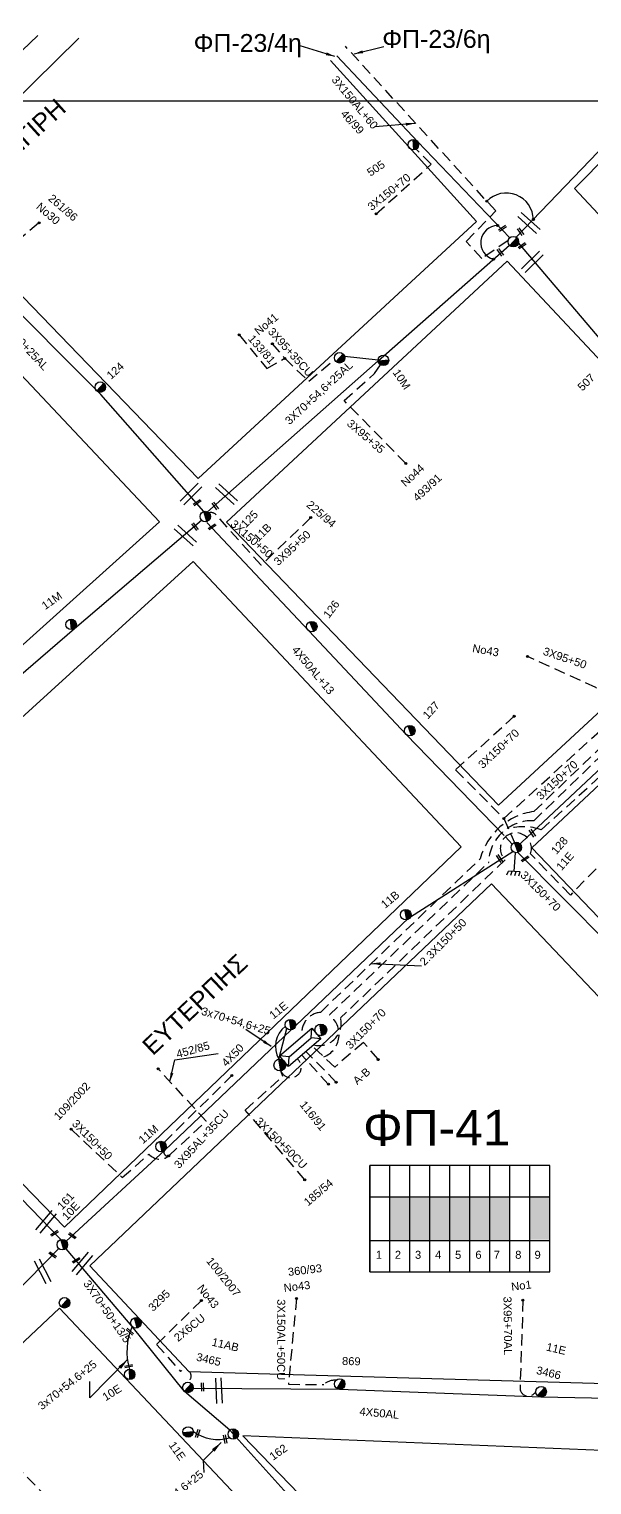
# Model space of a CAD drawing. Header units: millimetres. Extents: x 745 to 5694, y 762 to 3401.
# Drawn here: x 2458.9 to 2585.5, y 1580.3 to 1907.7 of the extents above; entities that cross this region are included whole.
import ezdxf
from ezdxf.enums import TextEntityAlignment as Align

# ---------------------------------------------------------------- set-up
doc = ezdxf.new("R2010")
doc.units = ezdxf.units.MM
doc.linetypes.add('DASHED', pattern=[19.05, 12.7, -6.35])
for name, color, linetype in [('Άγνωστα', 7, 'Continuous'), ('Ασφαλειοκιβώτια Χ.Τ 9 αναχωρήσεων', 7, 'Continuous'), ('Γείωση', 7, 'Continuous'), ('Γυμνά εναέρια ΧΤ και ΦΟΠ (3Φ)   4x50+16AL', 7, 'Continuous'), ('Επιγραφές - Σχήματα', 7, 'Continuous'), ('Καλώδια ΧΤ   3x150+50CU', 7, 'DASHED'), ('Καλώδια ΧΤ   3x150AL+50CU', 7, 'DASHED'), ('Καλώδια ΧΤ   3x95+35 CU', 7, 'DASHED'), ('Μηχανική τομή', 7, 'Continuous'), ('Στύλος ΦΜ', 7, 'Continuous'), ('Στύλος ΦΜ @ 1', 7, 'Continuous'), ('Συνδέσεις', 7, 'Continuous'), ('Συνεστραμμένα ΧΤ   3x70+54.6+25 AL', 7, 'SYN_LINE'), ('Συνεστραμμένα ΧΤ   4x120+25 AL', 7, 'SYN_LINE'), ('Τομή', 7, 'Continuous'), ('Υποσταθμός εναέριος 2 στύλων', 7, 'Continuous'), ('Υποσταθμός πόλεως', 7, 'Continuous'), ('Υπόβαθρο ΔΕΗ', 7, 'Continuous'), ('Υπόγεια καλώδια Παροχών ΧΤ   4x16AL', 7, 'DASHED'), ('Υπόγεια καλώδια Παροχών ΧΤ   4x50AL', 7, 'DASHED')]:
    doc.layers.add(name, color=color, linetype=linetype)
doc.styles.add('arial', font='arial.ttf')
doc.styles.get("Standard").update_dxf_attribs({"font": 'arial.ttf'})
doc.linetypes.add('SYN_LINE', pattern='A,0.5,-0.0001,["/\\/\\/\\/",Standard,S=0.1,R=0,X=0,Y=-0.05],-0.25', length=0.7501)
doc.dimstyles.new('ISO-25', dxfattribs={"dimtxt": 2.5, "dimasz": 2.5, "dimexe": 1.25, "dimexo": 0.625, "dimtad": 1, "dimtxsty": 'Standard', "dimcen": 2.5, "dimadec": 0, "dimazin": 0, "dimtfac": 1, "dimtmove": 0, "dimatfit": 3, "dimfxl": 1, "dimarcsym": 0})

# ---------------------------------------------------------------- blocks, each defined once
blk = doc.blocks.new('ΥΠΑΡΧΩΝ ΤΣΙΜΕΝΤΕΝΙΟΣ ΣΤΥΛΟΣ')
at = {"layer": 'Στύλος ΦΜ'}
blk.add_hatch(color=256, dxfattribs=at).paths.add_polyline_path([(-1.29, -2.28, 0.574793), (2.62, 0, 0.268822), (1.3, 2.27)])
blk.add_line((-1.29, -2.28), (1.3, 2.27), dxfattribs=at)
blk.add_circle((0, 0), 2.62, dxfattribs=at)
at = {"layer": 'Στύλος ΦΜ', "flags": 4}
for tag, p in [('ΑΡΙΘΜΟΣ', (-4.68, 8.05)), ('ΤΥΠΟΣ', (-4.91, 3.03))]:
    blk.add_attdef(tag, p, '', height=4, dxfattribs=at)
blk = doc.blocks.new('ΥΠΟΣΤΑΘΜΟΣ ΕΝΑΕΡΙΟΣ ΕΠΙ 2 ΣΤΥΛΩΝ')
at = {"layer": 'Υποσταθμός εναέριος 2 στύλων', "linetype": 'Continuous'}
for points in [[(-11.97, -2.11, 0.574793), (-8.45, -0.07, 0.268822), (-9.64, 1.98)], [(9.68, -2.15, 0.574793), (13.19, -0.1, 0.268822), (12.01, 1.95)]]:
    blk.add_hatch(color=256, dxfattribs=at).paths.add_polyline_path(points)
for p, q in [((-11.97, -2.11), (-9.64, 1.98)), ((9.68, -2.15), (12.01, 1.95))]:
    blk.add_line(p, q, dxfattribs=at)
for centre in [(-10.81, -0.07), (10.84, -0.1)]:
    blk.add_circle(centre, 2.36, dxfattribs=at)
at = {"layer": 'Υποσταθμός πόλεως', "linetype": 'Continuous', "ltscale": 40}
blk.add_lwpolyline([(-8.57, 2.82), (8.57, 2.82), (8.57, -2.82), (-8.57, -2.82)], close=True, dxfattribs=at)
for points in [[(-5.75, 0), (-8.57, 2.82)], [(-8.57, -2.82), (-5.75, 0)], [(-5.75, 0), (5.75, 0)], [(5.75, 0), (8.57, 2.82)], [(8.57, -2.82), (5.75, 0)]]:
    blk.add_lwpolyline(points, dxfattribs=at)
at = {"layer": 'Υποσταθμός εναέριος 2 στύλων', "ltscale": 40, "flags": 1}
for tag, p in [('ΜΕΤΑΣΧΗΜΑΤΙΣΜΟΣ', (14.09, 2.51)), ('ΙΣΧΥΣ', (14.07, -0.28)), ('ΑΡΙΘΜΟΣ', (14.19, -3))]:
    blk.add_attdef(tag, p, '', height=1.8, dxfattribs=at)
blk = doc.blocks.new('_ΣΥΝΔΕΣΗ')
at = {"layer": 'Συνδέσεις', "linetype": 'SYN_LINE', "ltscale": 40}
blk.add_hatch(color=256, dxfattribs=at).paths.add_polyline_path([(0.5, -0.01, 1), (-0.5, -0.01, 1)])
at = {"layer": 'Συνδέσεις'}
blk.add_circle((0, -0.01), 0.5, dxfattribs=at)
blk = doc.blocks.new('ΜΗΧΑΝΙΚΗ ΤΟΜΗ')
at = {"layer": 'Μηχανική τομή', "ltscale": 40}
for p, q in [((-1.89, 0.78), (1.89, 0.78)), ((1.89, 0), (-1.89, 0))]:
    blk.add_line(p, q, dxfattribs=at)
blk = doc.blocks.new('ΤΟΜΗ')
at = {"layer": 'Τομή', "ltscale": 40}
for p, q in [((-5.68, 0), (5.68, 0)), ((5.68, -2.33), (-5.68, -2.33))]:
    blk.add_line(p, q, dxfattribs=at)
blk = doc.blocks.new('ΓΕΙΩΣΗ')
at = {"layer": 'Γείωση', "ltscale": 40}
for p, q in [((-2.34, 11.45), (-3, 9.45)), ((-0.34, 11.45), (-1, 9.45)), ((0, 9.45), (0, 0)), ((1.66, 11.45), (1, 9.45)), ((3.66, 11.45), (3, 9.45))]:
    blk.add_line(p, q, dxfattribs=at)
blk.add_lwpolyline([(-3, 9.45), (3, 9.45)], dxfattribs=at)
blk = doc.blocks.new('ΑΣΦΑΛΕΙΟΚΙΒΩΤΙΟ ΥΠΟΣΤΑΘΜΟΥ 9 ΑΝΑΧΩΡΗΣΕΩΝ')
at = {"layer": 'Ασφαλειοκιβώτια Χ.Τ 9 αναχωρήσεων', "ltscale": 40}
for p, q in [((-23.8, 40.36), (24.02, 40.36)), ((-9.72, 40.36), (-9.72, -40.64)), ((9.94, 40.36), (9.94, -40.64)), ((-23.8, 31.36), (24.02, 31.36)), ((-23.8, 22.36), (24.02, 22.36)), ((-23.8, 13.36), (24.02, 13.36)), ((-23.8, 4.36), (24.02, 4.36)), ((-23.8, -4.64), (24.02, -4.64)), ((-23.8, -13.64), (24.02, -13.64)), ((-23.8, -22.64), (24.02, -22.64)), ((-23.8, -31.64), (24.02, -31.64))]:
    blk.add_line(p, q, dxfattribs=at)
at = {"layer": 'Ασφαλειοκιβώτια Χ.Τ 9 αναχωρήσεων'}
blk.add_lwpolyline([(-23.8, -40.64), (24.02, -40.64), (24.02, 40.36), (-23.8, 40.36)], close=True, dxfattribs=at)
for s, p in [('1', (-17.96, 37.74)), ('2', (-17.96, 29.17)), ('3', (-17.96, 20.09)), ('4', (-17.96, 11.07)), ('5', (-17.96, 2.06)), ('6', (-17.96, -7.08)), ('7', (-17.96, -15.32)), ('8', (-17.96, -25)), ('9', (-17.96, -33.7))]:
    blk.add_text(s, height=3.6, rotation=270, dxfattribs=at).set_placement(p)
at = {"layer": 'Ασφαλειοκιβώτια Χ.Τ 9 αναχωρήσεων', "ltscale": 40}
for tag, height, p in [('ΟΝΟΜΑ', 5, (-0.16, 44.31)), ('ΚΕΙΜΕΝΟ 1', 2, (17.06, 35.59)), ('ΚΕΙΜΕΝΟ 2', 2, (17.06, 26.88)), ('ΚΕΙΜΕΝΟ 3', 2, (17.06, 17.69)), ('ΚΕΙΜΕΝΟ 4', 2, (17.06, 8.71)), ('ΚΕΙΜΕΝΟ 5', 2, (17.06, -0.13)), ('ΚΕΙΜΕΝΟ 6', 2, (17.06, -9.05)), ('ΚΕΙΜΕΝΟ 7', 2, (17.06, -18.13)), ('ΚΕΙΜΕΝΟ 8', 2, (17.06, -26.85)), ('ΚΕΙΜΕΝΟ 9', 2, (17.06, -35.99)), ('ΣΧ', 2, (-0.1, -42.64))]:
    blk.add_attdef(tag, text='', height=height, dxfattribs=at).set_placement(p, align=Align.MIDDLE_CENTER)

msp = doc.modelspace()

# ---------------------------------------------------------------- hatches: boundary and pattern name
at = {"layer": 'Ασφαλειοκιβώτια Χ.Τ 9 αναχωρήσεων', "ltscale": 40}
for color, points in [(133, [(2540.02, 1635.19), (2544.52, 1635.19), (2544.52, 1645.02), (2540.02, 1645.02)]), (27, [(2544.46, 1634.98), (2548.96, 1634.98), (2548.96, 1644.81), (2544.46, 1644.81)]), (30, [(2549.06, 1635.13), (2553.56, 1635.13), (2553.55, 1644.95), (2549.05, 1644.95)]), (85, [(2553.52, 1635.27), (2558.02, 1635.27), (2558.02, 1645.1), (2553.52, 1645.1)]), (2, [(2558.1, 1635.31), (2562.6, 1635.31), (2562.6, 1645.14), (2558.1, 1645.14)]), (6, [(2562.56, 1635.19), (2567.06, 1635.19), (2567.06, 1645.02), (2562.56, 1645.02)]), (5, [(2571.52, 1635.43), (2576.02, 1635.43), (2576.02, 1645.26), (2571.52, 1645.26)])]:
    msp.add_hatch(color=color, dxfattribs=at).paths.add_polyline_path(points)

# ---------------------------------------------------------------- linework, layer by layer
at = {"layer": 'Άγνωστα', "color": 133, "linetype": 'DASHED', "ltscale": 0.2}
msp.add_line((2565.74, 1730.13), (2568.14, 1724.73), dxfattribs=at)
at = {"layer": 'Άγνωστα', "color": 85}
for p, q in [((2482.07, 1615.89), (2466.39, 1634.3)), ((2493.87, 1601.28), (2482.07, 1615.89)), ((2504.05, 1592.58), (2493.87, 1601.28)), ((2535.69, 1557.49), (2504.05, 1592.58))]:
    msp.add_line(p, q, dxfattribs=at)
at = {"layer": 'Άγνωστα', "color": 2}
msp.add_line((2442.95, 1610.31), (2465.58, 1633.44), dxfattribs=at)
at = {"layer": 'Άγνωστα', "color": 2, "linetype": 'DASHED', "ltscale": 0.2}
msp.add_line((2462.91, 1577.45), (2441.51, 1599.47), dxfattribs=at)
at = {"layer": 'Άγνωστα', "color": 62}
msp.add_lwpolyline([(2428.93, 1875.74), (2460.85, 1906.25)], dxfattribs=at)
at = {"layer": 'Άγνωστα', "color": 30, "linetype": 'DASHED', "ltscale": 0.2}
for points in [[(2566.72, 1860.11), (2560.77, 1856.05), (2557.28, 1859.91), (2563.9, 1866.75), (2530.09, 1903.78)], [(2572.45, 1729.62), (2609.05, 1764.97), (2629.61, 1784.59), (2634.76, 1782.87), (2639.4, 1786.48), (2646.31, 1792.9), (2670.12, 1766.91)], [(2558.92, 1717), (2559, 1717.12)], [(2537.48, 1676), (2534.12, 1679.76), (2527.69, 1674.23), (2522.65, 1678.96)]]:
    msp.add_lwpolyline(points, dxfattribs=at)
at = {"layer": 'Άγνωστα', "color": 30}
msp.add_lwpolyline([(2568.48, 1860.85), (2597.95, 1891.5), (2609.34, 1903.54)], dxfattribs=at)
at = {"layer": 'Άγνωστα', "color": 5}
msp.add_lwpolyline([(2567.07, 1860.71), (2546.36, 1882.31), (2528.13, 1901.66)], dxfattribs=at)
at = {"layer": 'Άγνωστα', "color": 5, "linetype": 'DASHED', "ltscale": 0.2}
for points in [[(2536.97, 1866.08), (2549.41, 1877.29), (2545.42, 1881.18)], [(2506.21, 1838.85), (2512.42, 1831.34), (2516.42, 1833.63)], [(2543.68, 1809.97), (2529.78, 1824.13), (2536.63, 1830.17), (2537.98, 1832.18)], [(2524.46, 1686.54), (2560.41, 1721.07)]]:
    msp.add_lwpolyline(points, dxfattribs=at)
at = {"layer": 'Άγνωστα', "color": 1, "linetype": 'DASHED', "ltscale": 0.2}
msp.add_lwpolyline([(2461.01, 1864), (2449.42, 1854.06), (2451.44, 1851.64)], dxfattribs=at)
at = {"layer": 'Άγνωστα', "color": 5, "linetype": 'SYN_LINE', "ltscale": 10}
msp.add_lwpolyline([(2529.9, 1834.08), (2537.47, 1833.29)], dxfattribs=at)
at = {"layer": 'Άγνωστα', "color": 5, "linetype": 'DASHED', "ltscale": 0.2}
msp.add_lwpolyline([(2560.41, 1721.07, -0.304183), (2572.51, 1731.7), (2628.71, 1785.75, -0.243754), (2635.63, 1791.69), (2641.69, 1797.72), (2614.9, 1826.07)], format="xyb", dxfattribs=at)
at = {"layer": 'Άγνωστα', "color": 6, "linetype": 'DASHED', "ltscale": 0.2}
msp.add_lwpolyline([(2511.1, 1787.1), (2501, 1798.4, 0.286368), (2499.36, 1798.88, 7.124378)], format="xyb", dxfattribs=at)
msp.add_lwpolyline([(2522.25, 1797.73), (2511.1, 1787.1)], dxfattribs=at)
at = {"layer": 'Άγνωστα', "color": 85}
msp.add_lwpolyline([(2398.88, 1706.6), (2408.35, 1720.67), (2437.35, 1745.51), (2469.13, 1772.88), (2497.71, 1797.2)], dxfattribs=at)
at = {"layer": 'Άγνωστα', "color": 6}
for points in [[(2565.79, 1726.29), (2543.73, 1749.06), (2521.82, 1772.35), (2498.93, 1796.67)], [(2567.63, 1724.39), (2566.08, 1725.99)]]:
    msp.add_lwpolyline(points, dxfattribs=at)
at = {"layer": 'Άγνωστα', "color": 133, "linetype": 'DASHED', "ltscale": 0.2}
for points in [[(2592.04, 1754.1), (2586.42, 1759.59), (2571.05, 1766.56)], [(2554.87, 1741.11), (2565.74, 1730.13), (2592.04, 1754.1)], [(2568.07, 1753.12), (2554.87, 1741.11)]]:
    msp.add_lwpolyline(points, dxfattribs=at)
at = {"layer": 'Άγνωστα', "color": 30, "linetype": 'DASHED', "ltscale": 0.2}
for points in [[(2562.24, 1720.21, -0.415506), (2572.45, 1729.62)], [(2525.24, 1676.53, 0.587164), (2526.46, 1685.95), (2562.24, 1720.21)]]:
    msp.add_lwpolyline(points, format="xyb", dxfattribs=at)
at = {"layer": 'Άγνωστα', "color": 133, "linetype": 'DASHED', "ltscale": 0.2}
for points in [[(2580.71, 1712.91), (2571.72, 1722.18, 1.862019), (2566.03, 1720.86, 2.211501)], [(2566.03, 1720.86), (2529, 1685.29, -0.560179), (2522.95, 1679.22)]]:
    msp.add_lwpolyline(points, format="xyb", dxfattribs=at)
at = {"layer": 'Άγνωστα', "color": 6, "linetype": 'SYN_LINE', "ltscale": 20}
for points in [[(2544.75, 1708.04), (2567.75, 1722.73)], [(2518.86, 1683.52), (2518.86, 1683.52), (2544.37, 1707.8)]]:
    msp.add_lwpolyline(points, dxfattribs=at)
at = {"layer": 'Άγνωστα', "color": 2}
msp.add_lwpolyline([(2671.37, 1616.22), (2647.4, 1639.98), (2626.61, 1663.38), (2599.72, 1691.49), (2568.91, 1722.5)], dxfattribs=at)
at = {"layer": 'Άγνωστα', "color": 151}
msp.add_lwpolyline([(2466.04, 1635.43), (2448.15, 1653.93), (2421.54, 1681.21), (2399.48, 1704.74)], dxfattribs=at)
at = {"layer": 'Άγνωστα', "color": 27, "linetype": 'SYN_LINE', "ltscale": 8}
msp.add_lwpolyline([(2515.08, 1675.99), (2516.88, 1682.94)], dxfattribs=at)
at = {"layer": 'Άγνωστα', "color": 27}
msp.add_lwpolyline([(2467.27, 1635.07), (2489.36, 1655.47), (2517.9, 1682.61)], dxfattribs=at)
at = {"layer": 'Άγνωστα', "color": 2, "linetype": 'DASHED', "ltscale": 0.2}
msp.add_lwpolyline([(2526.27, 1670.31), (2520.29, 1676.93)], dxfattribs=at)
at = {"layer": 'Άγνωστα', "color": 85, "linetype": 'DASHED', "ltscale": 0.2}
msp.add_lwpolyline([(2528.02, 1670.8), (2521.2, 1677.72)], dxfattribs=at)
at = {"layer": 'Άγνωστα', "color": 27, "linetype": 'DASHED', "ltscale": 0.2}
for points in [[(2498.76, 1662.08), (2487.95, 1673.85)], [(2520.91, 1648.88), (2507.53, 1664.58), (2515.96, 1672.08), (2515.58, 1673.39)], [(2489.28, 1657.31), (2504.53, 1672.32)], [(2490.31, 1654.26), (2498.76, 1662.08)]]:
    msp.add_lwpolyline(points, dxfattribs=at)
msp.add_lwpolyline([(2468.39, 1660.24), (2479.86, 1649.42), (2485.87, 1654.62, 0.398119), (2490.31, 1654.26)], format="xyb", dxfattribs=at)
at = {"layer": 'Άγνωστα', "color": 85, "linetype": 'DASHED', "ltscale": 0.2}
msp.add_lwpolyline([(2497.66, 1621.72), (2487.59, 1611.87), (2492.96, 1605.79, -0.884417), (2495.11, 1603.88, -46.6531)], format="xyb", dxfattribs=at)
at = {"layer": 'Άγνωστα', "color": 1, "linetype": 'DASHED', "ltscale": 0.2}
msp.add_lwpolyline([(2570.03, 1621.78), (2569.37, 1602.14, 0.920966), (2573.03, 1601.72, 0.099394)], format="xyb", dxfattribs=at)
at = {"layer": 'Άγνωστα', "color": 1}
msp.add_lwpolyline([(2495.8, 1602.03), (2528.77, 1601.79), (2574.07, 1600.06), (2615.97, 1599.29), (2674.12, 1598.05)], dxfattribs=at)
at = {"layer": 'Άγνωστα', "color": 5, "linetype": 'DASHED', "ltscale": 0.2}
msp.add_arc((2524.89, 1681.9), 4.66, 95.3737, 189.7565, dxfattribs=at)
at = {"layer": 'Άγνωστα', "color": 27, "linetype": 'DASHED', "ltscale": 0.2}
msp.add_arc((2490.06, 1655.05), 0.822, 148.818, 287.7244, dxfattribs=at)
at = {"layer": 'Γυμνά εναέρια ΧΤ και ΦΟΠ (3Φ)   4x50+16AL', "color": 27}
msp.add_lwpolyline([(2634.03, 1786.69), (2616.33, 1806.47), (2591.48, 1833.22), (2569.02, 1859.58)], dxfattribs=at)
at = {"layer": 'Επιγραφές - Σχήματα', "color": 133, "ltscale": 0.2}
msp.add_line((2568.52, 1723.62), (2603.8, 1756.76), dxfattribs=at)
at = {"layer": 'Επιγραφές - Σχήματα', "color": 133, "linetype": 'DASHED', "ltscale": 0.2}
msp.add_line((2574.16, 1727.57), (2602.38, 1753.3), dxfattribs=at)
at = {"layer": 'Επιγραφές - Σχήματα'}
msp.add_lwpolyline([(780.39, 1891.51), (3073.89, 1891.51), (3073.89, 778.3), (780.39, 778.3)], close=True, dxfattribs=at)
at = {"layer": 'Επιγραφές - Σχήματα', "ltscale": 0.2}
for centre, radius, start, end in [((2566.3, 1864.72), 6.07, 0.8855, 136.0845), ((2564.38, 1859.62), 3.86, 90.8219, 254.8185)]:
    msp.add_arc(centre, radius, start, end, dxfattribs=at)
at = {"layer": 'Επιγραφές - Σχήματα', "color": 133, "linetype": 'DASHED', "ltscale": 0.2}
msp.add_arc((2570.1, 1716.5), 11.79, 69.8676, 106.3969, dxfattribs=at)
at = {"layer": 'Επιγραφές - Σχήματα', "color": 6, "linetype": 'SYN_LINE', "ltscale": 8}
msp.add_arc((2520.11, 1678.83), 5.79, 127.5226, 209.4544, dxfattribs=at)
at = {"layer": 'Επιγραφές - Σχήματα', "color": 27, "linetype": 'DASHED', "ltscale": 0.2}
msp.add_arc((2517.79, 1674.22), 2.36, 200.3366, 51.1553, dxfattribs=at)
at = {"layer": 'Καλώδια ΧΤ   3x150AL+50CU', "color": 1, "ltscale": 0.2}
msp.add_lwpolyline([(2519.05, 1622.19), (2517.25, 1602.9), (2525.22, 1602.85, -0.216518), (2527.96, 1603.79, -16.541706)], format="xyb", dxfattribs=at)
at = {"layer": 'Καλώδια ΧΤ   3x95+35 CU', "color": 5, "ltscale": 0.2}
msp.add_lwpolyline([(2513.63, 1836.9), (2516.42, 1833.63), (2521.81, 1828.45), (2527.65, 1833.39)], dxfattribs=at)
at = {"layer": 'Συνεστραμμένα ΧΤ   3x70+54.6+25 AL', "color": 5, "ltscale": 20}
msp.add_lwpolyline([(2499.08, 1799.08), (2537.46, 1833.07), (2566.99, 1859.07)], dxfattribs=at)
at = {"layer": 'Συνεστραμμένα ΧΤ   3x70+54.6+25 AL', "color": 85, "linetype": 'SYN_LINE', "ltscale": 8}
for centre, radius, start, end in [((2494.94, 1610.29), 14.03, 156.4696, 196.5253), ((2501.36, 1599.61), 9.14, 233.0537, 286.9383)]:
    msp.add_arc(centre, radius, start, end, dxfattribs=at)
at = {"layer": 'Συνεστραμμένα ΧΤ   4x120+25 AL', "color": 1, "linetype": 'SYN_LINE', "ltscale": 20}
msp.add_lwpolyline([(2498.22, 1799.17), (2475.01, 1825.51), (2450.85, 1849.66), (2428.37, 1873.6), (2428.02, 1873.97)], dxfattribs=at)
at = {"layer": 'Υπόβαθρο ΔΕΗ'}
for points in [[(2526.74, 1900.63), (2559.55, 1864.42), (2496.91, 1806.56), (2434.79, 1870.88), (2470.1, 1905.65)], [(2677.34, 1900.28), (2705.81, 1868.69), (2642.12, 1807.07), (2581.62, 1871.79), (2613.17, 1903.68)], [(2426.89, 1861.9), (2333.37, 1776.78), (2394.62, 1712.73), (2488.22, 1796.82), (2426.89, 1861.9)], [(2566.48, 1855.46), (2503.3, 1796.78), (2564.49, 1733.11), (2627.04, 1790.91), (2566.48, 1855.46)], [(2495.82, 1787.95), (2403.28, 1703.75), (2466.85, 1638.2), (2556.11, 1723.78), (2495.82, 1787.95)], [(2634.25, 1781.8), (2572.02, 1723.51), (2678.53, 1612.26), (2740.5, 1669.5), (2634.25, 1781.8)], [(2562.97, 1715.41), (2472.54, 1629.55), (2494.83, 1605.79), (2671.99, 1600.66), (2562.97, 1715.41)], [(2465.73, 1620.04), (2383.54, 1542.63), (2446.55, 1475.01), (2528.04, 1553.96), (2465.73, 1620.04)], [(2693.85, 1573.02), (2683.42, 1584.1), (2506.96, 1591.33), (2605.77, 1489.06), (2693.85, 1573.02)]]:
    msp.add_lwpolyline(points, dxfattribs=at)
at = {"layer": 'Υπόγεια καλώδια Παροχών ΧΤ   4x50AL', "color": 133, "ltscale": 0.2}
msp.add_lwpolyline([(2591.81, 1724.3), (2580.71, 1712.91)], dxfattribs=at)

# ---------------------------------------------------------------- block references
at = {"layer": 'Ασφαλειοκιβώτια Χ.Τ 9 αναχωρήσεων', "xscale": 0.4999999999998869, "yscale": 0.4999999999998869, "zscale": 0.4999999999998869, "rotation": 90.01203385552652}
msp.add_blockref('ΑΣΦΑΛΕΙΟΚΙΒΩΤΙΟ ΥΠΟΣΤΑΘΜΟΥ 9 ΑΝΑΧΩΡΗΣΕΩΝ', (2555.78, 1640.1), dxfattribs=at)
at = {"layer": 'Γείωση', "xscale": 0.4499999999997147, "yscale": 0.4499999999997147, "zscale": 0.4499999999997147, "rotation": 176.0449703784732}
msp.add_blockref('ΓΕΙΩΣΗ', (2568.38, 1722.47), dxfattribs=at)
at = {"layer": 'Μηχανική τομή'}
for p, xscale, yscale, zscale, rotation in [((2565.55, 1862.69), 0.5000000000003039, 0.5000000000003039, 0.5000000000003039, 34.0692459198051), ((2569.65, 1862.21), 0.5000000000002159, 0.5000000000002159, 0.5000000000002159, 125.288209247134), ((2569.96, 1858.78), 0.5000000000003039, 0.5000000000003039, 0.5000000000003039, 34.0692459198051), ((2565.08, 1857.56), 0.5000000000002159, 0.5000000000002159, 0.5000000000002159, 125.288209247134), ((2496.84, 1801.01), 0.5000000000003039, 0.5000000000003039, 0.5000000000003039, 34.0692459198051), ((2500.94, 1800.53), 0.5000000000002159, 0.5000000000002159, 0.5000000000002159, 125.288209247134), ((2496.38, 1795.88), 0.5000000000002159, 0.5000000000002159, 0.5000000000002159, 125.288209247134), ((2500.22, 1795.55), 0.5000000000003039, 0.5000000000003039, 0.5000000000003039, 34.06924591980511), ((2571.97, 1726.72), 0.5000000000005864, 0.5000000000005864, 0.5000000000005864, 304.0692459197832), ((2564.57, 1721.03), 0.5000000000005864, 0.5000000000005864, 0.5000000000005864, 304.0692459197832), ((2570.62, 1720.89), 0.5000000000003039, 0.5000000000003039, 0.5000000000003039, 34.0692459198051), ((2464.52, 1637.02), 0.5000000000003268, 0.5000000000003268, 0.5000000000003268, 212.4157896722418), ((2468.75, 1636.45), 0.5000000000001878, 0.5000000000001878, 0.5000000000001878, 144.6680282143137), ((2464.33, 1632.16), 0.500000000000188, 0.500000000000188, 0.500000000000188, 144.6680282143137), ((2469.41, 1630.94), 0.500000000000327, 0.500000000000327, 0.500000000000327, 212.4157896722418), ((2481.68, 1614.88), 0.500000000000244, 0.500000000000244, 0.500000000000244, 139.4181505476645), ((2481.26, 1607.16), 0.500000000000244, 0.500000000000244, 0.500000000000244, 191.6790296678535), ((2498.09, 1602.31), 0.5000000000002442, 0.5000000000002442, 0.5000000000002442, 91.9762946477672), ((2497.01, 1591.78), 0.5000000000002442, 0.5000000000002442, 0.5000000000002442, 69.88552356869246), ((2503.22, 1590.57), 0.5000000000002442, 0.5000000000002442, 0.5000000000002442, 100.4990897365854)]:
    msp.add_blockref('ΜΗΧΑΝΙΚΗ ΤΟΜΗ', p, dxfattribs=dict(at, xscale=xscale, yscale=yscale, zscale=zscale, rotation=rotation))
at = {"layer": 'Στύλος ΦΜ @ 1', "ltscale": 40}
ref = msp.add_blockref('ΥΠΑΡΧΩΝ ΤΣΙΜΕΝΤΕΝΙΟΣ ΣΤΥΛΟΣ', (2545.38, 1881.66), dxfattribs=dict(at, xscale=0.4499999999998238, yscale=0.4499999999998238, zscale=0.4499999999998238, rotation=33.65045714840393))
ref.add_attrib('ΤΥΠΟΣ', '505', (2535.69, 1874.44), dxfattribs={"layer": 'Στύλος ΦΜ', "height": 1.8, "rotation": 33.6505, "flags": 4})
at = {"layer": 'Στύλος ΦΜ @ 1', "ltscale": 40, "xscale": 0.4499999999996779, "yscale": 0.4499999999996779, "zscale": 0.4499999999996779, "rotation": 346.8465568456768}
for p in [(2567.87, 1859.85), (2528.77, 1833.74), (2474.92, 1827.14), (2466.88, 1621.22), (2466.88, 1621.22), (2466.88, 1621.22)]:
    msp.add_blockref('ΥΠΑΡΧΩΝ ΤΣΙΜΕΝΤΕΝΙΟΣ ΣΤΥΛΟΣ', p, dxfattribs=at)
at = {"layer": 'Στύλος ΦΜ @ 1', "ltscale": 40}
ref = msp.add_blockref('ΥΠΑΡΧΩΝ ΤΣΙΜΕΝΤΕΝΙΟΣ ΣΤΥΛΟΣ', (2538.64, 1833.16), dxfattribs=dict(at, xscale=0.4499999999998194, yscale=0.4499999999998194, zscale=0.4499999999998194, rotation=303.8378038606652))
ref.add_attrib('ΤΥΠΟΣ', '10M', (2540.64, 1830.44), dxfattribs={"layer": 'Στύλος ΦΜ', "height": 1.8, "rotation": 303.8378, "flags": 4})
ref = msp.add_blockref('ΥΠΑΡΧΩΝ ΤΣΙΜΕΝΤΕΝΙΟΣ ΣΤΥΛΟΣ', (2590.31, 1833.13), dxfattribs=dict(at, xscale=0.4499999999996499, yscale=0.4499999999996499, zscale=0.4499999999996499, rotation=43.87230915468597))
ref.add_attrib('ΤΥΠΟΣ', '507', (2583.37, 1826.13), dxfattribs={"layer": 'Στύλος ΦΜ', "height": 1.8, "rotation": 43.8723, "flags": 4})
ref = msp.add_blockref('ΥΠΑΡΧΩΝ ΤΣΙΜΕΝΤΕΝΙΟΣ ΣΤΥΛΟΣ', (2498.54, 1798.04), dxfattribs=dict(at, xscale=0.4499999999995802, yscale=0.4499999999995802, zscale=0.4499999999995802, rotation=45.43704965444265))
ref.add_attrib('ΤΥΠΟΣ', '125', (2507.65, 1795.37), dxfattribs={"layer": 'Στύλος ΦΜ', "height": 1.8, "rotation": 45.437, "flags": 4})
ref.add_attrib('ΑΡΙΘΜΟΣ', '11B', (2510.49, 1792.24), dxfattribs={"layer": 'Στύλος ΦΜ', "height": 1.8, "rotation": 45.437, "flags": 4})
ref = msp.add_blockref('ΥΠΑΡΧΩΝ ΤΣΙΜΕΝΤΕΝΙΟΣ ΣΤΥΛΟΣ', (2468.36, 1773.78), dxfattribs=dict(at, xscale=0.4499999999997589, yscale=0.4499999999997589, zscale=0.4499999999997589, rotation=35.06492286535821))
ref.add_attrib('ΤΥΠΟΣ', '11M', (2462.52, 1776.99), dxfattribs={"layer": 'Στύλος ΦΜ', "height": 1.8, "rotation": 35.0649, "flags": 4})
ref = msp.add_blockref('ΥΠΑΡΧΩΝ ΤΣΙΜΕΝΤΕΝΙΟΣ ΣΤΥΛΟΣ', (2522.52, 1773.29), dxfattribs=dict(at, xscale=0.4499999999995701, yscale=0.4499999999995701, zscale=0.4499999999995701, rotation=53.07772329070634))
ref.add_attrib('ΤΥΠΟΣ', '126', (2526.36, 1774.99), dxfattribs={"layer": 'Στύλος ΦΜ', "height": 1.8, "rotation": 53.0777, "flags": 4})
ref = msp.add_blockref('ΥΠΑΡΧΩΝ ΤΣΙΜΕΝΤΕΝΙΟΣ ΣΤΥΛΟΣ', (2544.57, 1749.88), dxfattribs=dict(at, xscale=0.4499999999996703, yscale=0.4499999999996703, zscale=0.4499999999996703, rotation=47.58595452605643))
ref.add_attrib('ΤΥΠΟΣ', '127', (2548.62, 1752.35), dxfattribs={"layer": 'Στύλος ΦΜ', "height": 1.8, "rotation": 47.586, "flags": 4})
ref = msp.add_blockref('ΥΠΑΡΧΩΝ ΤΣΙΜΕΝΤΕΝΙΟΣ ΣΤΥΛΟΣ', (2568.52, 1723.62), dxfattribs=dict(at, xscale=0.4499999999996656, yscale=0.4499999999996656, zscale=0.4499999999996656, rotation=48.97643897108382))
ref.add_attrib('ΤΥΠΟΣ', '128', (2577.55, 1721.9), dxfattribs={"layer": 'Στύλος ΦΜ', "height": 1.8, "rotation": 48.9764, "flags": 4})
ref.add_attrib('ΑΡΙΘΜΟΣ', '11E', (2578.71, 1718.27), dxfattribs={"layer": 'Στύλος ΦΜ', "height": 1.8, "rotation": 48.9764, "flags": 4})
ref = msp.add_blockref('ΥΠΑΡΧΩΝ ΤΣΙΜΕΝΤΕΝΙΟΣ ΣΤΥΛΟΣ', (2543.66, 1708.5), dxfattribs=dict(at, xscale=0.4499999999994514, yscale=0.4499999999994514, zscale=0.4499999999994514, rotation=39.86865850403771))
ref.add_attrib('ΤΥΠΟΣ', '11B', (2539, 1709.79), dxfattribs={"layer": 'Στύλος ΦΜ', "height": 1.8, "rotation": 39.8687, "flags": 4})
ref = msp.add_blockref('ΥΠΑΡΧΩΝ ΤΣΙΜΕΝΤΕΝΙΟΣ ΣΤΥΛΟΣ', (2517.71, 1683.77), dxfattribs=dict(at, xscale=0.4499999999998591, yscale=0.4499999999998591, zscale=0.4499999999998591, rotation=39.10421915996814))
ref.add_attrib('ΤΥΠΟΣ', '11E', (2513.86, 1684.9), dxfattribs={"layer": 'Στύλος ΦΜ', "height": 1.8, "rotation": 39.1042, "flags": 4})
ref = msp.add_blockref('ΥΠΑΡΧΩΝ ΤΣΙΜΕΝΤΕΝΙΟΣ ΣΤΥΛΟΣ', (2488.58, 1656.36), dxfattribs=dict(at, xscale=0.4499999999995992, yscale=0.4499999999995992, zscale=0.4499999999995992, rotation=41.09134589817646))
ref.add_attrib('ΤΥΠΟΣ', '11M', (2484.51, 1656.85), dxfattribs={"layer": 'Στύλος ΦΜ', "height": 1.8, "rotation": 41.0913, "flags": 4})
ref = msp.add_blockref('ΥΠΑΡΧΩΝ ΤΣΙΜΕΝΤΕΝΙΟΣ ΣΤΥΛΟΣ', (2466.38, 1634.3), dxfattribs=dict(at, xscale=0.4499999999995457, yscale=0.4499999999995457, zscale=0.4499999999995457, rotation=46.80843081486767))
ref.add_attrib('ΤΥΠΟΣ', '161', (2466.33, 1641.99), dxfattribs={"layer": 'Στύλος ΦΜ', "height": 1.8, "rotation": 46.8084, "flags": 4})
ref.add_attrib('ΑΡΙΘΜΟΣ', '10E', (2467.42, 1639.63), dxfattribs={"layer": 'Στύλος ΦΜ', "height": 1.8, "rotation": 46.8084, "flags": 4})
ref = msp.add_blockref('ΥΠΑΡΧΩΝ ΤΣΙΜΕΝΤΕΝΙΟΣ ΣΤΥΛΟΣ', (2482.92, 1616.71), dxfattribs=dict(at, xscale=0.4499999999996279, yscale=0.4499999999996279, zscale=0.4499999999996279, rotation=44.2136982121283))
ref.add_attrib('ΤΥΠΟΣ', '3295', (2486.79, 1619.15), dxfattribs={"layer": 'Στύλος ΦΜ', "height": 1.8, "rotation": 44.2137, "flags": 4})
ref = msp.add_blockref('ΥΠΑΡΧΩΝ ΤΣΙΜΕΝΤΕΝΙΟΣ ΣΤΥΛΟΣ', (2494.63, 1602.18), dxfattribs=dict(at, xscale=0.4499999999996779, yscale=0.4499999999996779, zscale=0.4499999999996779, rotation=346.8465568456768))
ref.add_attrib('ΤΥΠΟΣ', '11AB', (2499.87, 1611.62), dxfattribs={"layer": 'Στύλος ΦΜ', "height": 1.8, "rotation": 346.8466, "flags": 4})
ref.add_attrib('ΑΡΙΘΜΟΣ', '3465', (2496.38, 1608.25), dxfattribs={"layer": 'Στύλος ΦΜ', "height": 1.8, "rotation": 346.8466, "flags": 4})
ref = msp.add_blockref('ΥΠΑΡΧΩΝ ΤΣΙΜΕΝΤΕΝΙΟΣ ΣΤΥΛΟΣ', (2574.11, 1601.24), dxfattribs=dict(at, xscale=0.4499999999996779, yscale=0.4499999999996779, zscale=0.4499999999996779, rotation=346.8465568456768))
ref.add_attrib('ΤΥΠΟΣ', '11E', (2575.13, 1610.52), dxfattribs={"layer": 'Στύλος ΦΜ', "height": 1.8, "rotation": 346.8466, "flags": 4})
ref.add_attrib('ΑΡΙΘΜΟΣ', '3466', (2572.89, 1605.25), dxfattribs={"layer": 'Στύλος ΦΜ', "height": 1.8, "rotation": 346.8466, "flags": 4})
ref = msp.add_blockref('ΥΠΑΡΧΩΝ ΤΣΙΜΕΝΤΕΝΙΟΣ ΣΤΥΛΟΣ', (2528.8, 1602.97), dxfattribs=dict(at, xscale=0.4499999999996699, yscale=0.4499999999996699, zscale=0.4499999999996699, rotation=358.4894892932409))
ref.add_attrib('ΤΥΠΟΣ', '869', (2529.29, 1607.26), dxfattribs={"layer": 'Στύλος ΦΜ', "height": 1.8, "rotation": 358.4895, "flags": 4})
ref = msp.add_blockref('ΥΠΑΡΧΩΝ ΤΣΙΜΕΝΤΕΝΙΟΣ ΣΤΥΛΟΣ', (2481.54, 1605.12), dxfattribs=dict(at, xscale=0.4499999999997125, yscale=0.4499999999997125, zscale=0.4499999999997125, rotation=32.34927691174698))
ref.add_attrib('ΤΥΠΟΣ', '10E', (2476.12, 1599.06), dxfattribs={"layer": 'Στύλος ΦΜ', "height": 1.8, "rotation": 32.3493, "flags": 4})
ref = msp.add_blockref('ΥΠΑΡΧΩΝ ΤΣΙΜΕΝΤΕΝΙΟΣ ΣΤΥΛΟΣ', (2494.69, 1592.19), dxfattribs=dict(at, xscale=0.4499999999998417, yscale=0.4499999999998417, zscale=0.4499999999998417, rotation=305.1167656227963))
ref.add_attrib('ΤΥΠΟΣ', '11E', (2490.21, 1589.24), dxfattribs={"layer": 'Στύλος ΦΜ', "height": 1.8, "rotation": 305.1168, "flags": 4})
ref = msp.add_blockref('ΥΠΑΡΧΩΝ ΤΣΙΜΕΝΤΕΝΙΟΣ ΣΤΥΛΟΣ', (2504.84, 1591.71), dxfattribs=dict(at, xscale=0.449999999999657, yscale=0.449999999999657, zscale=0.449999999999657, rotation=35.53811311400286))
ref.add_attrib('ΤΥΠΟΣ', '162', (2513.8, 1585.68), dxfattribs={"layer": 'Στύλος ΦΜ', "height": 1.8, "rotation": 35.5381, "flags": 4})
at = {"layer": 'Συνδέσεις', "xscale": 0.4499999999998181, "yscale": 0.4499999999998181, "zscale": 0.4499999999998181}
for p in [(2536.97, 1866.09), (2561.92, 1868.94), (2461.14, 1864.07), (2564.33, 1863.48), (2572.37, 1864.82), (2563.37, 1855.89), (2506.18, 1838.9), (2513.64, 1836.91), (2516.44, 1833.57), (2543.68, 1809.98), (2522.26, 1797.81), (2571.05, 1766.57), (2568.07, 1753.12), (2565.74, 1730.14), (2487.95, 1673.86), (2537.42, 1675.91), (2504.53, 1672.33), (2526.25, 1670.39), (2528.01, 1670.81), (2468.39, 1660.25), (2490.31, 1654.27), (2520.91, 1648.89), (2497.66, 1621.73), (2519.05, 1622.2), (2570.01, 1621.8)]:
    msp.add_blockref('_ΣΥΝΔΕΣΗ', p, dxfattribs=at)
at = {"layer": 'Τομή'}
for p, xscale, yscale, zscale, rotation in [((2570.98, 1863.61), 0.5000000000001749, 0.5000000000001749, 0.5000000000001749, 137.8870918339165), ((2572.55, 1854.91), 0.5000000000003724, 0.5000000000003724, 0.5000000000003724, 224.7965898608775), ((2495.75, 1802.69), 0.5000000000003724, 0.5000000000003724, 0.5000000000003724, 224.7965898608775), ((2502.92, 1802.64), 0.5000000000001749, 0.5000000000001749, 0.5000000000001749, 137.8870918339165), ((2493.68, 1793.35), 0.5000000000001749, 0.5000000000001749, 0.5000000000001749, 137.8870918339165), ((2463.15, 1639.08), 0.5000000000001276, 0.5000000000001276, 0.5000000000001276, 230.3302725581156), ((2462.47, 1628.57), 0.4999999999999873, 0.4999999999999873, 0.4999999999999873, 296.8981829702686), ((2471.32, 1629.67), 0.5000000000001276, 0.5000000000001276, 0.5000000000001276, 230.3302725581156), ((2502.19, 1601.49), 0.4999999999999613, 0.4999999999999613, 0.4999999999999613, 272.5970733590022)]:
    msp.add_blockref('ΤΟΜΗ', p, dxfattribs=dict(at, xscale=xscale, yscale=yscale, zscale=zscale, rotation=rotation))
at = {"layer": 'Υποσταθμός εναέριος 2 στύλων', "xscale": 0.5611106430856323, "yscale": 0.5611106430856323, "zscale": 0.5611106430856323, "rotation": 40.70320263830217}
msp.add_blockref('ΥΠΟΣΤΑΘΜΟΣ ΕΝΑΕΡΙΟΣ ΕΠΙ 2 ΣΤΥΛΩΝ', (2519.89, 1678.67), dxfattribs=at)

# ---------------------------------------------------------------- texts
at = {"layer": 'Άγνωστα', "char_height": 1.8, "attachment_point": 1, "style": 'arial'}
for s, insert, width, rotation in [('3X150AL+60', (2528.22, 1897.36), 69.1904, 309.7731), ('3X150+70', (2534.84, 1868.12), 69.1904, 38.8312), ('133/81', (2509.39, 1839.11), 69.1904, 311.3582), ('3X95+35', (2531.43, 1820.06), 69.1904, 319.2928), ('3X150+50', (2505.21, 1797.45), 69.1904, 319.2928), ('3X95+50', (2513.75, 1788.21), 69.1904, 42.6338), ('4X50AL+13', (2519.27, 1769.14), 70.4383, 309.9356), ('3X95+50', (2574.96, 1768.72), 69.1904, 341.2667), ('3X150+70', (2559.75, 1742.53), 69.1904, 43.4029), ('3X150+70', (2572.85, 1735.51), 69.1904, 42.8207), ('3X150+70', (2570.56, 1718.52), 18.0383, 315.0692), ('2.3X150+50', (2546.6, 1698.17), 18.0383, 45.0692), ('3x70+54,6+25', (2498.02, 1687.78), 69.1904, 343.3036), ('3X150+70', (2529.94, 1679.4), 18.0383, 45.0692), ('4X50', (2502.01, 1675.45), 69.1904, 45.7376), ('3X95AL+35CU', (2491.33, 1652.47), 70.4383, 47.5745), ('3X150+50', (2469.67, 1662.62), 18.0383, 315.0692), ('3X70+50+13/5', (2472.48, 1626.57), 69.1904, 304.9878), ('3X95+70AL', (2567.44, 1622.65), 70.4383, 270.7374), ('2X6CU', (2491.28, 1613.77), 70.4383, 38.9666)]:
    msp.add_mtext(s, dxfattribs=dict(at, insert=insert, width=width, rotation=rotation))
at = {"layer": 'Γυμνά εναέρια ΧΤ και ΦΟΠ (3Φ)   4x50+16AL', "insert": (2453.45, 1842.61), "char_height": 1.8, "width": 58.3754, "attachment_point": 1, "rotation": 313.3829, "style": 'arial'}
msp.add_mtext('4X120+25AL', dxfattribs=at)
at = {"layer": 'Επιγραφές - Σχήματα', "ltscale": 0.2, "char_height": 4, "width": 30.8102, "attachment_point": 1}
for s, insert in [('ΦΠ-23/4η', (2495.93, 1906.54)), ('ΦΠ-23/6η', (2538.38, 1907.44))]:
    msp.add_mtext(s, dxfattribs=dict(at, insert=insert))
at = {"layer": 'Επιγραφές - Σχήματα', "attachment_point": 1, "style": 'arial'}
for s, insert, char_height, width, rotation in [('KATΣIMΓIPH', (2440.48, 1870.25), 4, 69.1904, 42.1965), ('46/99', (2530.2, 1889.68), 1.8, 69.1904, 312.5403), ('261/86', (2464.21, 1870.69), 1.8, 69.1904, 319.2928), ('Nο30', (2461.51, 1868.81), 1.8, 69.1904, 319.2928), ('Nο41', (2509.4, 1840.09), 1.8, 69.1904, 39.681), ('124', (2476.14, 1830.09), 1.8, 69.1904, 42.6338), ('Nο44', (2542.37, 1805.95), 1.8, 69.1904, 42.6338), ('493/91', (2545.06, 1802.62), 1.8, 69.1904, 42.6338), ('225/94', (2522.33, 1801.79), 1.8, 69.1904, 319.2928), ('Nο43', (2558.84, 1769.36), 1.8, 69.1904, 350.0079), ('EYTEPΠHΣ', (2483.98, 1679.55), 4, 69.1904, 43.3863), ('452/85', (2491.82, 1677.96), 1.8, 69.1904, 15.7558), ('Α-Β', (2531.55, 1671.5), 1.8, 70.4383, 41.404), ('109/2002', (2464.28, 1663.4), 1.8, 70.4383, 46.522), ('116/91', (2521.08, 1666.86), 1.8, 70.4383, 308.8011), ('ΦΠ-41', (2534.05, 1664.56), 8, 69.1904, 0.1115), ('185/54', (2520.5, 1644.23), 1.8, 70.4383, 40.6979), ('100/2007', (2500.07, 1631.69), 1.8, 70.4383, 308.8011), ('360/93', (2517.04, 1629.04), 1.8, 70.4383, 6.7297), ('Nο43', (2498.01, 1625.57), 1.8, 70.4383, 308.8011), ('Nο43', (2516.08, 1625.45), 1.8, 70.4383, 6.7297), ('Nο1', (2567.28, 1625.72), 1.8, 70.4383, 6.7297)]:
    msp.add_mtext(s, dxfattribs=dict(at, insert=insert, char_height=char_height, width=width, rotation=rotation))
at = {"layer": 'Καλώδια ΧΤ   3x150+50CU', "insert": (2510.91, 1663.16), "char_height": 1.8, "width": 18.0383, "attachment_point": 1, "rotation": 315.0692, "style": 'arial'}
msp.add_mtext('3X150+50CU', dxfattribs=at)
at = {"layer": 'Καλώδια ΧΤ   3x150AL+50CU', "insert": (2516.54, 1622.04), "char_height": 1.8, "width": 70.4383, "attachment_point": 1, "rotation": 269.9106, "style": 'arial'}
msp.add_mtext('3X150AL+50CU', dxfattribs=at)
at = {"layer": 'Καλώδια ΧΤ   3x95+35 CU', "insert": (2513.84, 1840.73), "char_height": 1.8, "width": 69.1904, "attachment_point": 1, "rotation": 312.0424, "style": 'arial'}
msp.add_mtext('3X95+35CU', dxfattribs=at)
at = {"layer": 'Συνεστραμμένα ΧΤ   3x70+54.6+25 AL', "insert": (2516.28, 1819.88), "char_height": 1.8, "width": 69.1904, "attachment_point": 1, "rotation": 42.6338, "style": 'arial'}
msp.add_mtext('3X70+54,6+25AL', dxfattribs=at)
at = {"layer": 'Υπόγεια καλώδια Παροχών ΧΤ   4x16AL', "char_height": 1.8, "width": 69.1904, "attachment_point": 1, "rotation": 38.7047, "style": 'arial'}
for insert in [(2460.65, 1598.43), (2484.63, 1573.66)]:
    msp.add_mtext('3x70+54.6+25', dxfattribs=dict(at, insert=insert))
at = {"layer": 'Υπόγεια καλώδια Παροχών ΧΤ   4x50AL', "insert": (2533.35, 1597.74), "char_height": 1.8, "width": 69.1904, "attachment_point": 1, "rotation": 354.6839, "style": 'arial'}
msp.add_mtext('4X50AL', dxfattribs=at)

# ---------------------------------------------------------------- leaders
at = {"layer": 'Επιγραφές - Σχήματα', "ltscale": 40}
for points in [[(2527.69, 1901.51), (2519.91, 1903.88)], [(2532.02, 1902.07), (2538.7, 1903.73)], [(2545.68, 1886.43), (2536.78, 1885.66)], [(2535.97, 1697.55), (2547.2, 1697.01)]]:
    msp.add_leader(points, dimstyle='ISO-25', override={"dimasz": 2, "dimtad": 0}, dxfattribs=at)
at = {"layer": 'Επιγραφές - Σχήματα', "ltscale": 0.2}
for points in [[(2513.39, 1678.86), (2507.66, 1682.71)], [(2490.6, 1670.96), (2491.73, 1675.84), (2501.48, 1677.31)]]:
    msp.add_leader(points, dimstyle='ISO-25', override={"dimasz": 2, "dimgap": 0.625, "dimtad": 0}, dxfattribs=at)
at = {"layer": 'Επιγραφές - Σχήματα'}
for points in [[(2481.07, 1608.44), (2472.6, 1599.85), (2472.54, 1603.51)], [(2502.11, 1589.81), (2498.08, 1585.73), (2498.19, 1583.08)]]:
    msp.add_leader(points, dimstyle='ISO-25', override={"dimgap": 0.625, "dimtad": 0}, dxfattribs=at)

doc.saveas('drawing.dxf')
